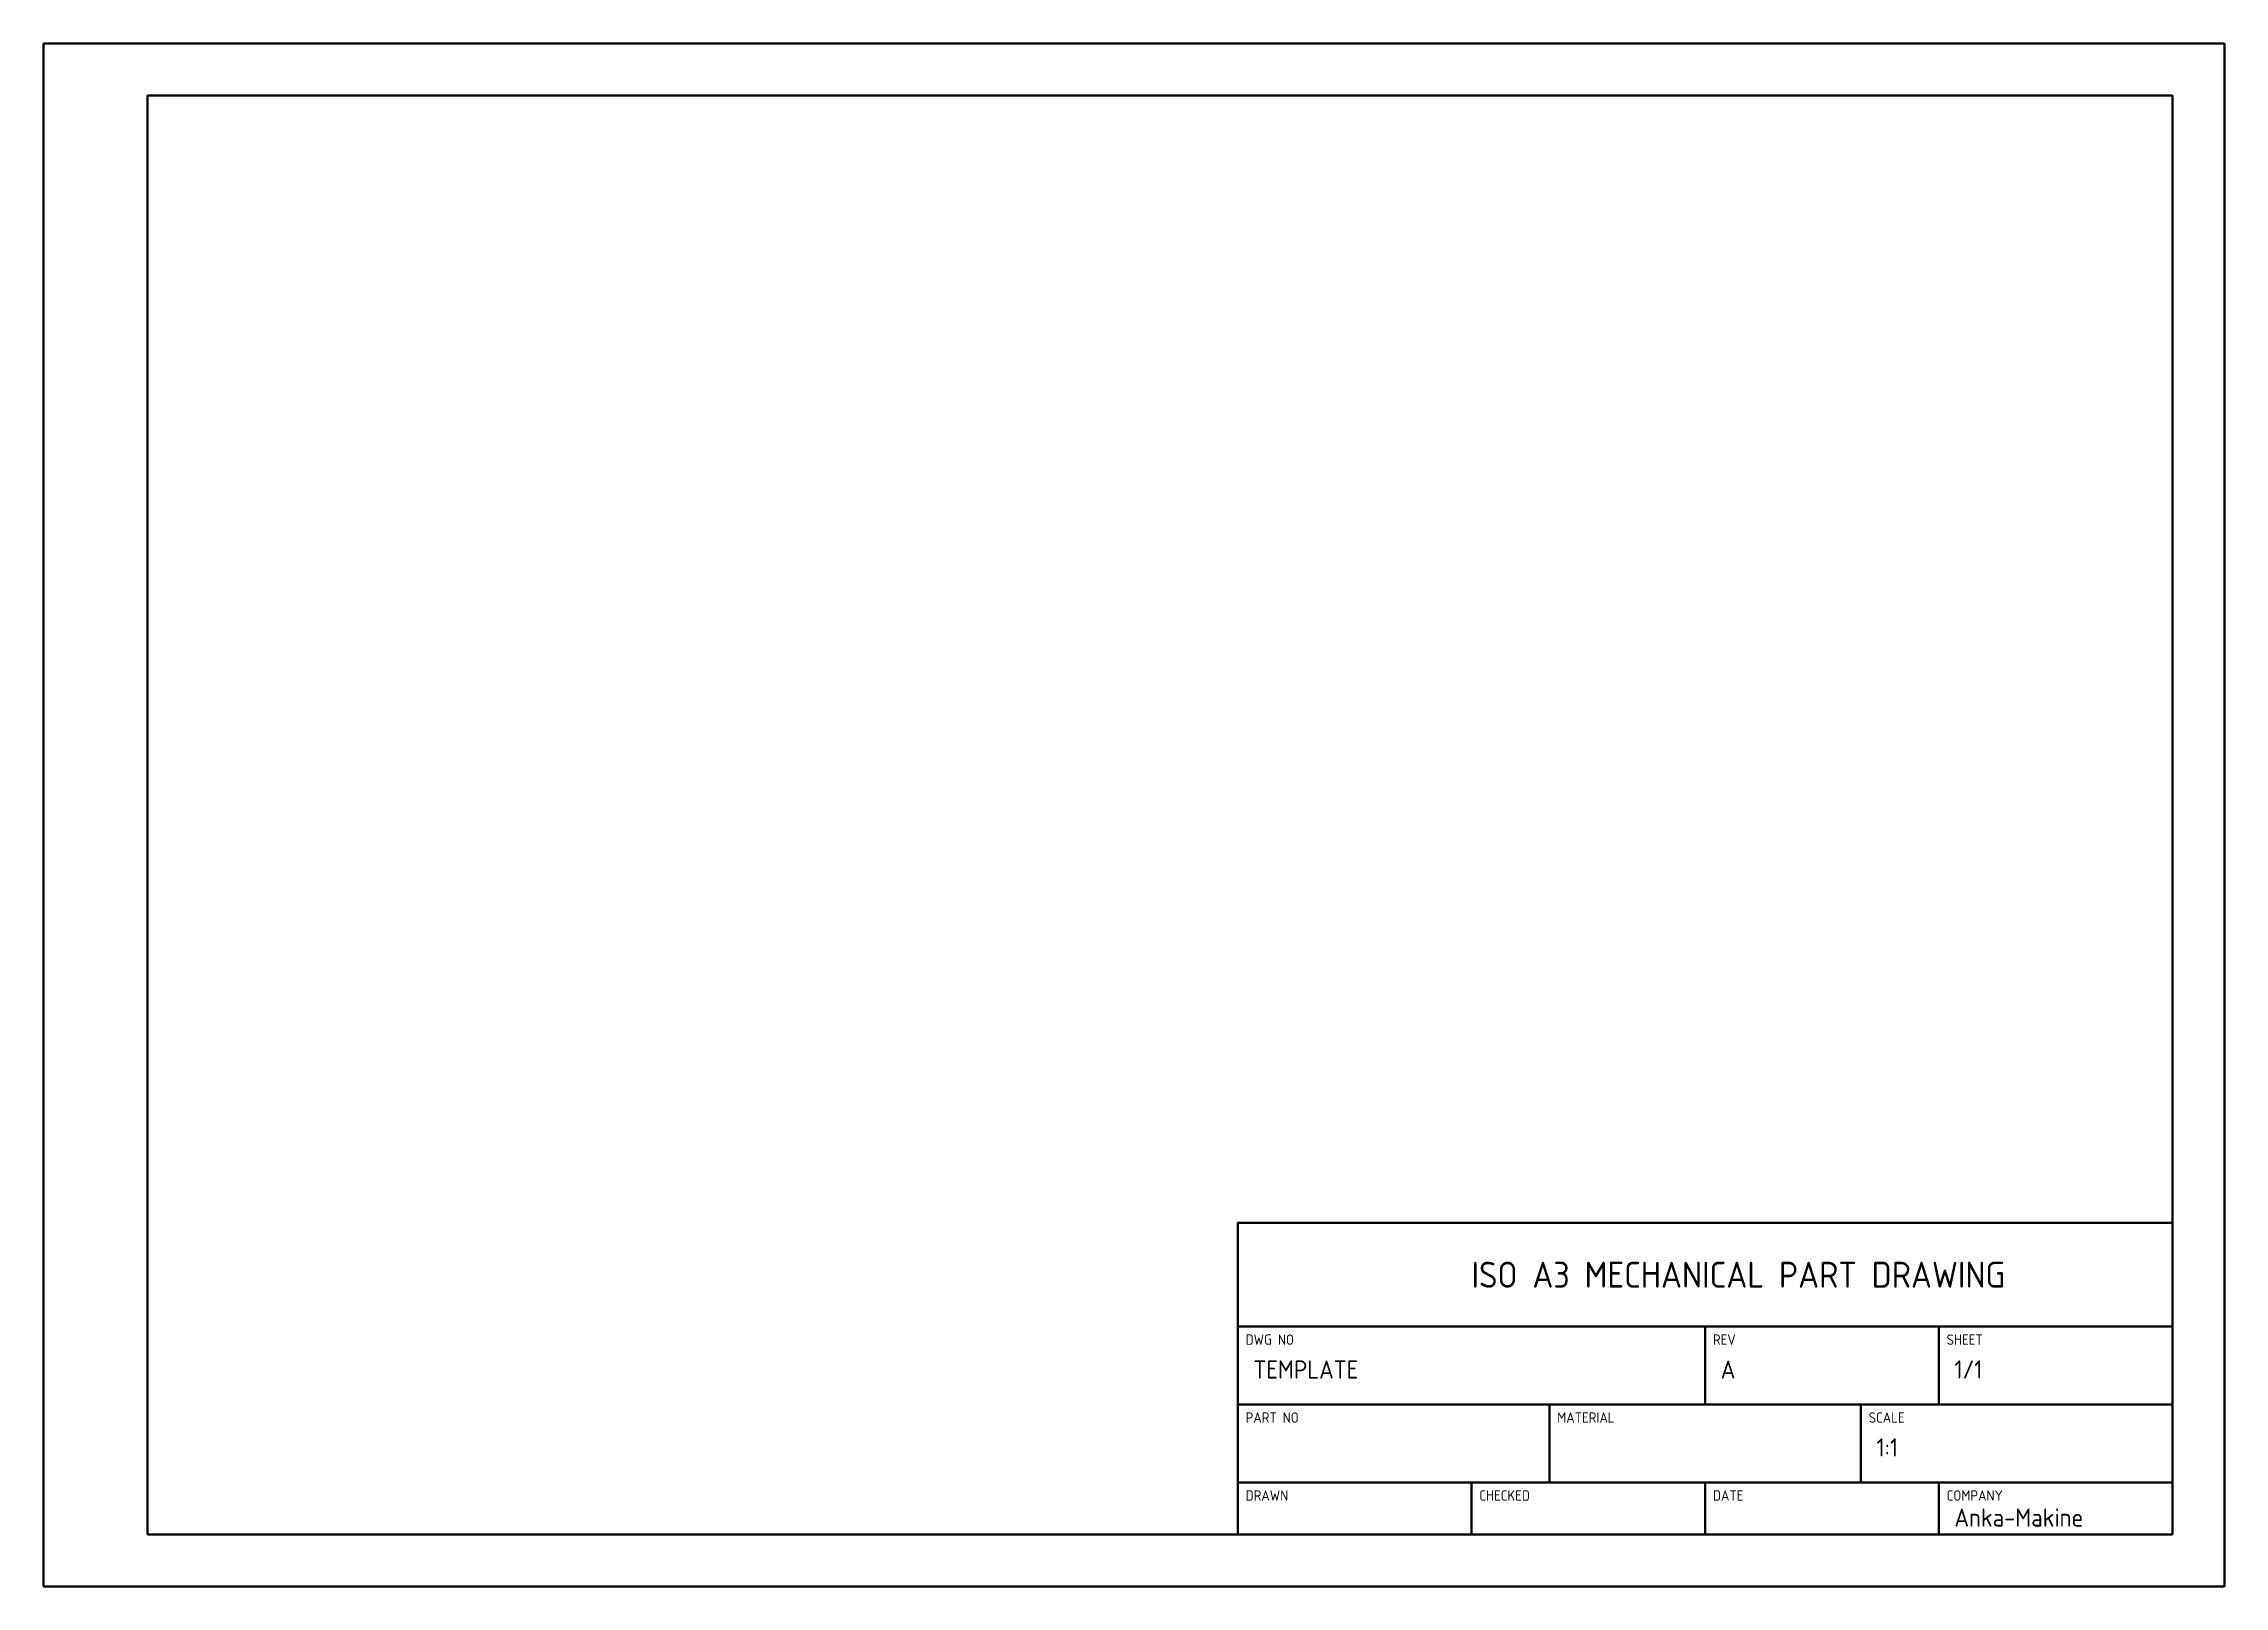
# Paper-space layout 'A3' of a CAD drawing. Header units: millimetres. Extents: x 0 to 420, y 0 to 297.
import ezdxf

# ---------------------------------------------------------------- set-up
doc = ezdxf.new("R2010")
doc.units = ezdxf.units.MM
doc.layers.add('TEXT', color=7, linetype='Continuous', lineweight=25)
doc.layers.add('TITLEBLOCK', color=7, linetype='Continuous', lineweight=50)
doc.styles.add('ISOCP', font='isocp.shx')

psp = doc.layouts.new('A3')

# ---------------------------------------------------------------- linework, layer by layer
at = {"layer": 'TITLEBLOCK'}
for p, q in [((230, 50), (410, 50)), ((320, 35), (320, 50)), ((365, 35), (365, 50)), ((230, 35), (410, 35)), ((290, 20), (290, 35)), ((350, 20), (350, 35)), ((230, 20), (410, 20)), ((275, 10), (275, 20)), ((320, 10), (320, 20)), ((365, 10), (365, 20))]:
    psp.add_line(p, q, dxfattribs=at)
for points in [[(0, 0), (420, 0), (420, 297), (0, 297)], [(20, 10), (410, 10), (410, 287), (20, 287)], [(230, 10), (410, 10), (410, 70), (230, 70)]]:
    psp.add_lwpolyline(points, close=True, dxfattribs=at)

# ---------------------------------------------------------------- texts
at = {"layer": 'TEXT', "style": 'ISOCP'}
for s, height, p in [('ISO A3 MECHANICAL PART DRAWING', 5, (275, 57.5)), ('DWG NO', 2, (231.5, 46.5)), ('REV', 2, (321.5, 46.5)), ('SHEET', 2, (366.5, 46.5)), ('TEMPLATE', 3.5, (233, 40)), ('A', 3.5, (323, 40)), ('1/1', 3.5, (368, 40)), ('PART NO', 2, (231.5, 31.5)), ('MATERIAL', 2, (291.5, 31.5)), ('SCALE', 2, (351.5, 31.5)), ('1:1', 3.5, (353, 25)), ('DRAWN', 2, (231.5, 16.5)), ('CHECKED', 2, (276.5, 16.5)), ('DATE', 2, (321.5, 16.5)), ('COMPANY', 2, (366.5, 16.5)), ('Anka-Makine', 3.5, (368, 11.5))]:
    psp.add_text(s, height=height, dxfattribs=at).set_placement(p)

doc.saveas('drawing.dxf')
